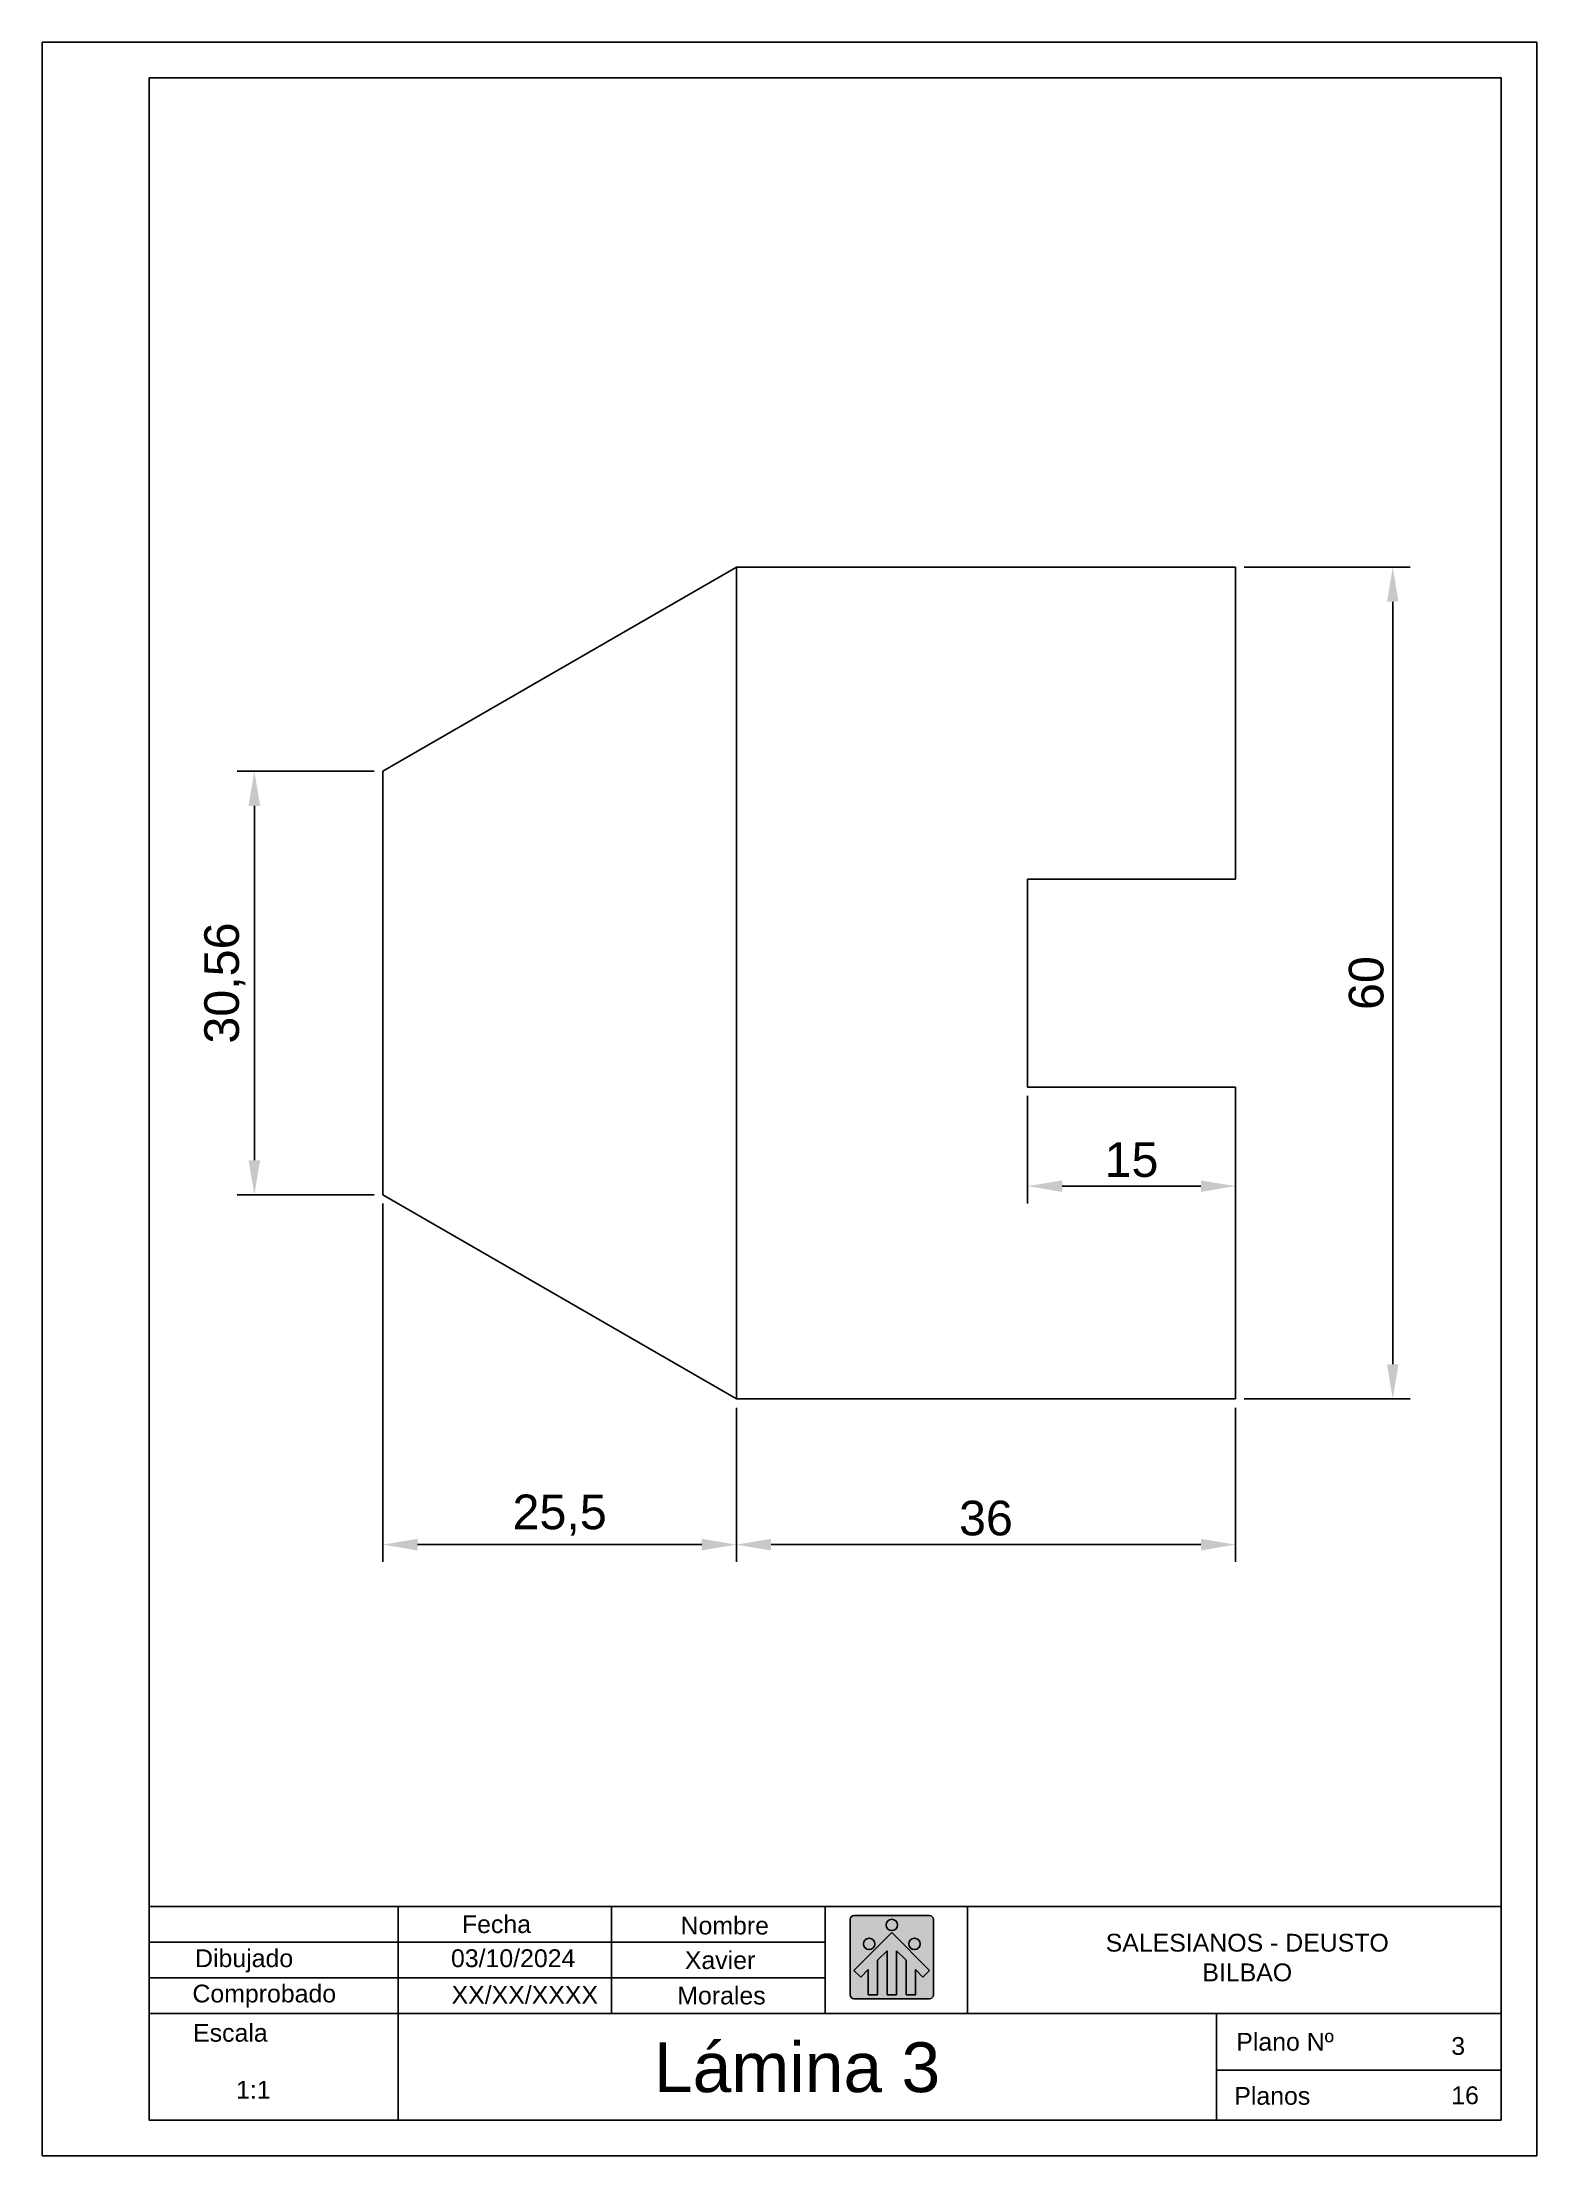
# Paper-space layout 'Lamina_3' of a CAD drawing. Header units: millimetres. Extents: x -1918 to -1708, y -397 to -100.
# The model-space entities are those that its viewports show. They can reach past a viewport. Long polylines and large blocks are cut down to what shows.
import ezdxf

# ---------------------------------------------------------------- set-up
doc = ezdxf.new("R2010")
doc.units = ezdxf.units.MM
for name, color, linetype in [('Caj_Borde', 2, 'Continuous'), ('Caj_text_editar', 6, 'Continuous'), ('Caj_texto_fijo', 7, 'Continuous'), ('Cajetin', 7, 'Continuous'), ('Cota', 3, 'Continuous'), ('Cotas', 3, 'Continuous'), ('Figura', 7, 'Continuous'), ('Logo_SD', 1, 'Continuous')]:
    doc.layers.add(name, color=color, linetype=linetype)
doc.styles.get("Standard").update_dxf_attribs({"font": 'arial.ttf'})
doc.dimstyles.new('ISO-25', dxfattribs={"dimtxt": 2.5, "dimasz": 2.5, "dimexe": 1.25, "dimexo": 0.625, "dimtad": 1, "dimtxsty": 'Standard', "dimcen": 2.5, "dimadec": 0, "dimazin": 0, "dimtfac": 1, "dimtmove": 0, "dimatfit": 3, "dimfxl": 1, "dimarcsym": 0})

# ---------------------------------------------------------------- blocks, each defined once
blk = doc.blocks.new('*D7')
at = {"layer": 'Cota', "color": 0, "lineweight": -2, "transparency": 16777216}
for p, q in [((358.14, 121.4), (370.1, 121.4)), ((368.85, 118.9), (368.85, 63.9)), ((358.14, 61.4), (370.1, 61.4))]:
    blk.add_line(p, q, dxfattribs=at)
at = {"layer": 'Cota', "color": 0, "transparency": 16777216}
for points in [[(368.44, 118.9), (369.27, 118.9), (368.85, 121.4)], [(368.44, 63.9), (369.27, 63.9), (368.85, 61.4)]]:
    blk.add_solid(points, dxfattribs=at)
at = {"layer": 'Defpoints', "color": 0, "transparency": 16777216}
for p in [(357.51, 121.4), (357.51, 61.4), (368.85, 61.4)]:
    blk.add_point(p, dxfattribs=at)
at = {"layer": 'Cota', "color": 0, "transparency": 16777216, "insert": (366.95, 91.4), "char_height": 2.5, "attachment_point": 5, "rotation": 90}
blk.add_mtext('60', dxfattribs=at)
blk = doc.blocks.new('*D8')
at = {"layer": 'Cota', "color": 0, "lineweight": -2, "transparency": 16777216}
for p, q in [((342.51, 83.27), (342.51, 75.5)), ((357.51, 83.27), (357.51, 75.5)), ((345.01, 76.75), (355.01, 76.75))]:
    blk.add_line(p, q, dxfattribs=at)
at = {"layer": 'Cota', "color": 0, "transparency": 16777216}
for points in [[(345.01, 77.16), (345.01, 76.33), (342.51, 76.75)], [(355.01, 77.16), (355.01, 76.33), (357.51, 76.75)]]:
    blk.add_solid(points, dxfattribs=at)
at = {"layer": 'Defpoints', "color": 0, "transparency": 16777216}
for p in [(342.51, 83.9), (357.51, 83.9), (357.51, 76.75)]:
    blk.add_point(p, dxfattribs=at)
at = {"layer": 'Cota', "color": 0, "transparency": 16777216, "insert": (350.01, 78.65), "char_height": 2.5, "attachment_point": 5}
blk.add_mtext('15', dxfattribs=at)
blk = doc.blocks.new('*D9')
at = {"layer": 'Cota', "color": 0, "lineweight": -2, "transparency": 16777216}
for p, q in [((321.51, 60.77), (321.51, 49.64)), ((357.51, 60.77), (357.51, 49.64)), ((324.01, 50.89), (355.01, 50.89))]:
    blk.add_line(p, q, dxfattribs=at)
at = {"layer": 'Cota', "color": 0, "transparency": 16777216}
for points in [[(324.01, 51.31), (324.01, 50.47), (321.51, 50.89)], [(355.01, 51.31), (355.01, 50.47), (357.51, 50.89)]]:
    blk.add_solid(points, dxfattribs=at)
at = {"layer": 'Defpoints', "color": 0, "transparency": 16777216}
for p in [(321.51, 61.4), (357.51, 61.4), (357.51, 50.89)]:
    blk.add_point(p, dxfattribs=at)
at = {"layer": 'Cota', "color": 0, "transparency": 16777216, "insert": (339.51, 52.79), "char_height": 2.5, "attachment_point": 5}
blk.add_mtext('36', dxfattribs=at)
blk = doc.blocks.new('*D10')
at = {"layer": 'Cota', "color": 0, "lineweight": -2, "transparency": 16777216}
for p, q in [((296.01, 75.49), (296.01, 49.64)), ((321.51, 60.77), (321.51, 49.64)), ((298.51, 50.89), (319.01, 50.89))]:
    blk.add_line(p, q, dxfattribs=at)
at = {"layer": 'Cota', "color": 0, "transparency": 16777216}
for points in [[(298.51, 51.31), (298.51, 50.47), (296.01, 50.89)], [(319.01, 51.31), (319.01, 50.47), (321.51, 50.89)]]:
    blk.add_solid(points, dxfattribs=at)
at = {"layer": 'Defpoints', "color": 0, "transparency": 16777216}
for p in [(296.01, 76.12), (321.51, 61.4), (321.51, 50.89)]:
    blk.add_point(p, dxfattribs=at)
at = {"layer": 'Cota', "color": 0, "transparency": 16777216, "insert": (308.76, 53.02), "char_height": 2.5, "attachment_point": 5}
blk.add_mtext('25,5', dxfattribs=at)
blk = doc.blocks.new('*D11')
at = {"layer": 'Cota', "color": 0, "lineweight": -2, "transparency": 16777216}
for p, q in [((295.39, 106.68), (285.49, 106.68)), ((286.74, 104.18), (286.74, 78.62)), ((295.39, 76.12), (285.49, 76.12))]:
    blk.add_line(p, q, dxfattribs=at)
at = {"layer": 'Cota', "color": 0, "transparency": 16777216}
for points in [[(286.32, 104.18), (287.16, 104.18), (286.74, 106.68)], [(286.32, 78.62), (287.16, 78.62), (286.74, 76.12)]]:
    blk.add_solid(points, dxfattribs=at)
at = {"layer": 'Defpoints', "color": 0, "transparency": 16777216}
for p in [(296.01, 106.68), (286.74, 76.12), (296.01, 76.12)]:
    blk.add_point(p, dxfattribs=at)
at = {"layer": 'Cota', "color": 0, "transparency": 16777216, "insert": (284.61, 91.4), "char_height": 2.5, "attachment_point": 5, "rotation": 90}
blk.add_mtext('30,56', dxfattribs=at)

msp = doc.modelspace()

# ---------------------------------------------------------------- linework, layer by layer
at = {"layer": 'Figura'}
for p, q in [((296.012, 106.678), (321.512, 121.398)), ((357.512, 121.398), (321.512, 121.398)), ((321.512, 121.398), (321.512, 91.398)), ((357.512, 98.898), (357.512, 121.398)), ((296.012, 91.398), (296.012, 106.678)), ((296.012, 91.398), (296.012, 76.118)), ((321.512, 61.398), (321.512, 91.398)), ((342.512, 91.398), (342.512, 83.898)), ((342.512, 83.898), (357.512, 83.898)), ((357.512, 83.898), (357.512, 61.398)), ((296.012, 76.118), (321.512, 61.398)), ((357.512, 61.398), (321.512, 61.398))]:
    msp.add_line(p, q, dxfattribs=at)
msp.add_lwpolyline([(357.512, 83.898), (342.512, 83.898), (342.512, 98.898), (357.512, 98.898)], dxfattribs=at)

# ---------------------------------------------------------------- dimensions: what is measured, and where the dimension line sits
at = {"layer": 'Cota'}
for base, p1, p2, picture, middle in [((368.854, 61.398), (357.512, 121.398), (357.512, 61.398), '*D7', (366.953, 91.398)), ((286.741, 76.118), (296.012, 106.678), (296.012, 76.118), '*D11', (284.614, 91.398))]:
    dim = msp.add_linear_dim(base=base, p1=p1, p2=p2, angle=90, dimstyle='ISO-25', dxfattribs=at)
    dim.commit()
    dim.dimension.update_dxf_attribs({"geometry": picture, "text_midpoint": middle})
for base, p1, p2, picture, middle in [((357.512, 76.747), (342.512, 83.898), (357.512, 83.898), '*D8', (350.012, 78.649)), ((321.512, 50.891), (296.012, 76.118), (321.512, 61.398), '*D10', (308.762, 53.018)), ((357.512, 50.891), (321.512, 61.398), (357.512, 61.398), '*D9', (339.512, 52.793))]:
    dim = msp.add_linear_dim(base=base, p1=p1, p2=p2, dimstyle='ISO-25', dxfattribs=at)
    dim.commit()
    dim.dimension.update_dxf_attribs({"geometry": picture, "text_midpoint": middle})

psp = doc.layouts.new('Lamina_3')

# ---------------------------------------------------------------- hatches: boundary and pattern name
at = {"true_color": 0xffffff}
h = psp.add_hatch(color=7, dxfattribs=at)
h.dxf.hatch_style = 1
h.paths.add_polyline_path([(-1797.61, -364.5, 1), (-1799.2, -364.5, 1)])
h.paths.add_polyline_path([(-1800.8, -367.16, 1), (-1802.39, -367.16, 1)], flags=17)
h.paths.add_polyline_path([(-1796.01, -367.16, 1), (-1794.42, -367.16, 1)], flags=17)
h.paths.add_polyline_path([(-1798.41, -365.56), (-1803.72, -370.88), (-1802.78, -371.82), (-1801.73, -370.76), (-1801.73, -374.33), (-1800.4, -374.33), (-1800.4, -369.44), (-1799.07, -368.11), (-1799.07, -374.33), (-1797.74, -374.33), (-1797.74, -368.11), (-1796.41, -369.44), (-1796.41, -374.33), (-1795.08, -374.33), (-1795.08, -370.76), (-1794.03, -371.82), (-1793.09, -370.88)])
at = {"layer": 'Cotas'}
h = psp.add_hatch(color=1, dxfattribs=at)
h.dxf.hatch_style = 1
h.paths.add_polyline_path([(-1804.25, -374.33, 0.414214), (-1803.72, -374.86), (-1793.09, -374.86, 0.414214), (-1792.56, -374.33), (-1792.56, -370.88), (-1792.56, -363.71, 0.414214), (-1793.09, -363.17), (-1803.72, -363.17, 0.414214), (-1804.25, -363.71)])
h.paths.add_polyline_path([(-1800.8, -367.16, -1), (-1802.39, -367.16, -1)], flags=16)
h.paths.add_polyline_path([(-1798.41, -365.56), (-1793.09, -370.88), (-1794.03, -371.82), (-1795.08, -370.76), (-1795.08, -374.33), (-1796.41, -374.33), (-1796.41, -369.44), (-1797.74, -368.11), (-1797.74, -374.33), (-1799.07, -374.33), (-1799.07, -368.11), (-1800.4, -369.44), (-1800.4, -374.33), (-1801.73, -374.33), (-1801.73, -370.76), (-1802.78, -371.82), (-1803.72, -370.88)], flags=16)
h.paths.add_polyline_path([(-1797.61, -364.5, -1), (-1799.2, -364.5, -1)], flags=16)
h.paths.add_polyline_path([(-1794.42, -367.16, -1), (-1796.01, -367.16, -1)], flags=16)

# ---------------------------------------------------------------- linework, layer by layer
at = {"layer": 'Caj_Borde'}
psp.add_lwpolyline([(-1917.78, -99.92), (-1707.78, -99.92), (-1707.78, -396.92), (-1917.78, -396.92)], close=True, dxfattribs=at)
at = {"layer": 'Cajetin'}
for p, q in [((-1902.78, -361.92), (-1712.78, -361.92)), ((-1867.78, -391.92), (-1867.78, -361.92)), ((-1837.78, -361.92), (-1837.78, -376.92)), ((-1807.78, -361.92), (-1807.78, -376.92)), ((-1787.78, -361.92), (-1787.78, -376.92)), ((-1902.78, -366.92), (-1807.78, -366.92)), ((-1902.78, -371.92), (-1807.78, -371.92)), ((-1902.78, -376.92), (-1712.78, -376.92)), ((-1752.78, -391.92), (-1752.78, -376.92)), ((-1712.78, -384.92), (-1752.78, -384.92))]:
    psp.add_line(p, q, dxfattribs=at)
psp.add_lwpolyline([(-1902.78, -104.92), (-1712.78, -104.92), (-1712.78, -391.92), (-1902.78, -391.92)], close=True, dxfattribs=at)
at = {"layer": 'Logo_SD'}
for p, q in [((-1804.25, -363.71), (-1804.25, -374.33)), ((-1803.72, -363.17), (-1793.09, -363.17)), ((-1792.56, -370.88), (-1792.56, -363.71)), ((-1803.72, -370.88), (-1798.41, -365.56)), ((-1800.4, -369.44), (-1799.07, -368.11)), ((-1799.07, -368.11), (-1799.07, -374.33)), ((-1798.41, -365.56), (-1793.09, -370.88)), ((-1797.74, -368.11), (-1796.41, -369.44)), ((-1797.74, -368.11), (-1797.74, -374.33)), ((-1802.78, -371.82), (-1803.72, -370.88)), ((-1802.78, -371.82), (-1801.73, -370.76)), ((-1801.73, -370.76), (-1801.73, -374.33)), ((-1800.4, -369.44), (-1800.4, -374.33)), ((-1796.41, -369.44), (-1796.41, -374.33)), ((-1795.08, -370.76), (-1794.03, -371.82)), ((-1795.08, -370.76), (-1795.08, -374.33)), ((-1794.03, -371.82), (-1793.09, -370.88)), ((-1792.56, -374.33), (-1792.56, -370.88)), ((-1793.09, -374.86), (-1803.72, -374.86)), ((-1801.73, -374.33), (-1800.4, -374.33)), ((-1799.07, -374.33), (-1797.74, -374.33)), ((-1796.41, -374.33), (-1795.08, -374.33))]:
    psp.add_line(p, q, dxfattribs=at)
for centre in [(-1798.41, -364.5), (-1801.59, -367.16), (-1795.22, -367.16)]:
    psp.add_circle(centre, 0.797, dxfattribs=at)
for centre, start, end in [((-1803.72, -363.71), 90, 180), ((-1793.09, -363.71), 0, 90), ((-1803.72, -374.33), 180, 270), ((-1793.09, -374.33), 270, 0)]:
    psp.add_arc(centre, 0.531, start, end, dxfattribs=at)

# ---------------------------------------------------------------- texts
at = {"layer": 'Caj_text_editar', "attachment_point": 1}
for s, width, insert, char_height in [('03/10/2024', 4.8216, (-1860.35, -367.92), 2.5), ('Xavier', 4.8216, (-1827.49, -368.19), 2.5), ('XX/XX/XXXX', 4.8216, (-1860.26, -373.06), 2.5), ('Morales', 4.8216, (-1828.55, -373.16), 2.5), ('Lámina 3', 46.3053, (-1831.83, -380.99), 7), ('3', 3.8577, (-1719.79, -380.25), 2.5), ('1:1', 4.8216, (-1890.55, -386.4), 2.5), ('16', 4.8216, (-1719.79, -387.18), 2.5)]:
    psp.add_mtext_dynamic_manual_height_columns(s, width=width, gutter_width=12.5, heights=[0], dxfattribs=dict(at, insert=insert, char_height=char_height))
at = {"layer": 'Caj_texto_fijo', "char_height": 2.5}
for s, width, insert, attachment_point in [('Fecha', 9.4868, (-1858.81, -363.13), 1), ('Nombre', 9.4868, (-1828.09, -363.33), 1), ('Dibujado', 14.1272, (-1896.31, -367.92), 1), ('SALESIANOS - DEUSTO BILBAO', 41.1346, (-1748.46, -365.74), 2), ('Comprobado', 20.531, (-1896.68, -372.88), 1), ('Escala', 11.1573, (-1896.59, -378.4), 1), ('Plano Nº', 14.4057, (-1750, -379.66), 1), ('Planos', 10.9717, (-1750.28, -387.26), 1)]:
    psp.add_mtext_dynamic_manual_height_columns(s, width=width, gutter_width=12.5, heights=[0], dxfattribs=dict(at, insert=insert, attachment_point=attachment_point))

# ---------------------------------------------------------------- viewports
at = {"layer": 'Cajetin'}
psp.add_viewport(center=(-1807.78, -233.42), size=(190, 257), view_center_point=(327.907, 90.738), view_height=131.9205, dxfattribs=at)

doc.saveas('drawing.dxf')
